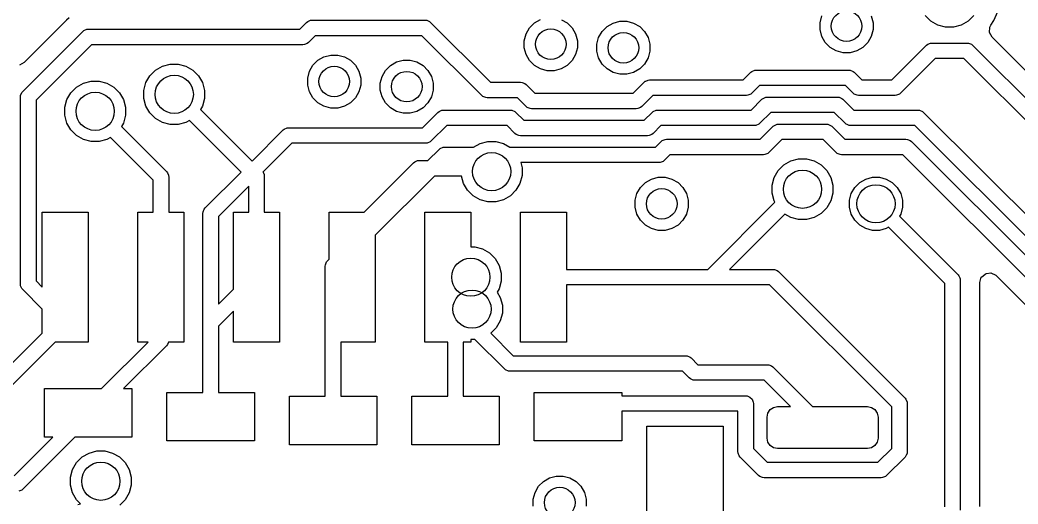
# Model space of a CAD drawing. Extents: x 3.09 to 4.61, y -6.46 to -3.15.
# Drawn here: x 3.654 to 4.168, y -5.745 to -5.496 of the extents above; entities that cross this region are included whole.
import ezdxf

# ---------------------------------------------------------------- set-up
doc = ezdxf.new("R2010")
doc.units = 0
doc.header["$MEASUREMENT"] = 0
doc.layers.add('BLACK', color=7, linetype='CONTINUOUS')

msp = doc.modelspace()

# ---------------------------------------------------------------- linework, layer by layer
at = {"layer": 'BLACK', "linetype": 'CONTINUOUS'}
for p, q in [((3.6793, -5.49466), (3.678, -5.49596)), ((4.06569, -5.49724), (4.06662, -5.49376)), ((4.09208, -5.49376), (4.09301, -5.49724)), ((4.12274, -5.49647), (4.11984, -5.49356)), ((4.14482, -5.49356), (4.14192, -5.49647)), ((4.15517, -5.49618), (4.15711, -5.49149)), ((3.678, -5.49596), (3.65623, -5.51773)), ((3.678, -5.49596), (3.678, -5.49596)), ((3.79802, -5.50057), (3.80148, -5.49711)), ((3.80148, -5.49711), (3.80208, -5.49661)), ((3.80208, -5.49661), (3.80353, -5.49601)), ((3.80353, -5.49601), (3.80431, -5.49594)), ((3.80431, -5.49594), (3.86254, -5.49594)), ((3.86254, -5.49594), (3.86332, -5.49601)), ((3.86332, -5.49601), (3.86476, -5.49661)), ((3.86476, -5.49661), (3.86536, -5.49711)), ((3.86536, -5.49711), (3.89615, -5.52789)), ((3.91624, -5.49994), (3.91878, -5.4974)), ((3.91878, -5.4974), (3.9219, -5.4956)), ((3.93273, -5.49576), (3.93556, -5.4974)), ((3.93556, -5.4974), (3.9381, -5.49994)), ((3.9536, -5.50177), (3.95614, -5.49922)), ((3.95614, -5.49922), (3.95926, -5.49742)), ((3.95926, -5.49742), (3.96273, -5.49649)), ((3.96273, -5.49649), (3.96633, -5.49649)), ((3.96633, -5.49649), (3.9698, -5.49742)), ((3.9698, -5.49742), (3.97292, -5.49922)), ((3.97292, -5.49922), (3.97546, -5.50177)), ((4.06569, -5.50083), (4.06569, -5.49724)), ((4.09301, -5.49724), (4.09301, -5.50083)), ((4.1263, -5.49853), (4.12274, -5.49647)), ((4.13028, -5.49959), (4.1263, -5.49853)), ((4.13439, -5.49959), (4.13028, -5.49959)), ((4.13836, -5.49853), (4.13439, -5.49959)), ((4.14192, -5.49647), (4.13836, -5.49853)), ((4.15291, -5.50229), (4.15311, -5.4995)), ((4.15311, -5.4995), (4.15363, -5.49848)), ((4.15363, -5.49848), (4.15517, -5.49618)), ((3.6555, -5.53263), (3.68639, -5.50174)), ((3.68639, -5.50174), (3.68699, -5.50124)), ((3.68699, -5.50124), (3.68844, -5.50065)), ((3.68844, -5.50065), (3.68922, -5.50057)), ((3.68922, -5.50057), (3.79802, -5.50057)), ((3.80596, -5.50394), (3.8025, -5.5074)), ((3.86088, -5.50394), (3.80596, -5.50394)), ((3.89166, -5.53472), (3.86088, -5.50394)), ((3.91351, -5.50653), (3.91444, -5.50306)), ((3.91444, -5.50306), (3.91624, -5.49994)), ((3.9381, -5.49994), (3.9399, -5.50306)), ((3.9399, -5.50306), (3.94083, -5.50653)), ((3.95087, -5.50836), (3.9518, -5.50488)), ((3.9518, -5.50488), (3.9536, -5.50177)), ((3.97546, -5.50177), (3.97726, -5.50488)), ((3.97726, -5.50488), (3.97819, -5.50836)), ((4.06662, -5.50431), (4.06569, -5.50083)), ((4.06842, -5.50742), (4.06662, -5.50431)), ((4.09208, -5.50431), (4.09028, -5.50742)), ((4.09301, -5.50083), (4.09208, -5.50431)), ((4.15425, -5.50474), (4.15291, -5.50229)), ((4.33173, -5.68223), (4.15425, -5.50474)), ((3.69087, -5.50857), (3.66233, -5.53712)), ((3.79967, -5.50857), (3.69087, -5.50857)), ((3.80045, -5.50849), (3.79967, -5.50857)), ((3.8019, -5.5079), (3.80045, -5.50849)), ((3.8025, -5.5074), (3.8019, -5.5079)), ((3.91351, -5.51013), (3.91351, -5.50653)), ((3.94083, -5.50653), (3.94083, -5.51013)), ((3.95087, -5.51195), (3.95087, -5.50836)), ((3.97819, -5.50836), (3.97819, -5.51195)), ((4.07096, -5.50997), (4.06842, -5.50742)), ((4.07408, -5.51177), (4.07096, -5.50997)), ((4.08774, -5.50997), (4.08462, -5.51177)), ((4.09028, -5.50742), (4.08774, -5.50997)), ((4.10267, -5.52671), (4.1205, -5.50888)), ((4.1205, -5.50888), (4.1211, -5.50839)), ((4.1211, -5.50839), (4.12255, -5.50779)), ((4.12255, -5.50779), (4.12333, -5.50771)), ((4.12333, -5.50771), (4.14139, -5.50771)), ((4.14139, -5.50771), (4.14217, -5.50779)), ((4.14217, -5.50779), (4.14361, -5.50839)), ((4.14361, -5.50839), (4.14422, -5.50888)), ((4.14422, -5.50888), (4.32595, -5.69062)), ((3.80736, -5.51663), (3.81047, -5.51483)), ((3.81047, -5.51483), (3.81395, -5.5139)), ((3.81395, -5.5139), (3.81755, -5.5139)), ((3.81755, -5.5139), (3.82102, -5.51483)), ((3.82102, -5.51483), (3.82414, -5.51663)), ((3.91444, -5.5136), (3.91351, -5.51013)), ((3.91624, -5.51672), (3.91444, -5.5136)), ((3.9399, -5.5136), (3.9381, -5.51672)), ((3.94083, -5.51013), (3.9399, -5.5136)), ((3.9518, -5.51543), (3.95087, -5.51195)), ((3.97819, -5.51195), (3.97726, -5.51543)), ((4.07755, -5.5127), (4.07408, -5.51177)), ((4.08115, -5.5127), (4.07755, -5.5127)), ((4.08462, -5.51177), (4.08115, -5.5127)), ((3.65623, -5.51773), (3.65378, -5.51907)), ((3.72385, -5.52167), (3.72741, -5.51961)), ((3.72741, -5.51961), (3.73138, -5.51855)), ((3.73138, -5.51855), (3.7355, -5.51855)), ((3.7355, -5.51855), (3.73947, -5.51961)), ((3.73947, -5.51961), (3.74303, -5.52167)), ((3.80302, -5.52229), (3.80482, -5.51917)), ((3.80482, -5.51917), (3.80736, -5.51663)), ((3.82414, -5.51663), (3.82668, -5.51917)), ((3.82668, -5.51917), (3.82848, -5.52229)), ((3.84212, -5.5218), (3.84467, -5.51926)), ((3.84467, -5.51926), (3.84778, -5.51746)), ((3.84778, -5.51746), (3.85126, -5.51653)), ((3.85126, -5.51653), (3.85486, -5.51653)), ((3.85486, -5.51653), (3.85833, -5.51746)), ((3.85833, -5.51746), (3.86145, -5.51926)), ((3.86145, -5.51926), (3.86399, -5.5218)), ((3.91878, -5.51926), (3.91624, -5.51672)), ((3.9219, -5.52106), (3.91878, -5.51926)), ((3.93556, -5.51926), (3.93245, -5.52106)), ((3.9381, -5.51672), (3.93556, -5.51926)), ((3.9536, -5.51854), (3.9518, -5.51543)), ((3.95614, -5.52109), (3.9536, -5.51854)), ((3.97546, -5.51854), (3.97292, -5.52109)), ((3.97726, -5.51543), (3.97546, -5.51854)), ((4.12498, -5.51571), (4.10716, -5.53354)), ((4.13973, -5.51571), (4.12498, -5.51571)), ((4.31912, -5.6951), (4.13973, -5.51571)), ((3.71889, -5.52813), (3.72095, -5.52457)), ((3.72095, -5.52457), (3.72385, -5.52167)), ((3.74303, -5.52167), (3.74593, -5.52457)), ((3.74593, -5.52457), (3.74799, -5.52813)), ((3.80209, -5.52576), (3.80302, -5.52229)), ((3.82848, -5.52229), (3.82941, -5.52576)), ((3.8394, -5.52839), (3.84033, -5.52492)), ((3.84033, -5.52492), (3.84212, -5.5218)), ((3.86399, -5.5218), (3.86579, -5.52492)), ((3.86579, -5.52492), (3.86672, -5.52839)), ((3.92537, -5.52199), (3.9219, -5.52106)), ((3.92897, -5.52199), (3.92537, -5.52199)), ((3.93245, -5.52106), (3.92897, -5.52199)), ((3.95926, -5.52288), (3.95614, -5.52109)), ((3.96273, -5.52382), (3.95926, -5.52288)), ((3.96633, -5.52382), (3.96273, -5.52382)), ((3.9698, -5.52288), (3.96633, -5.52382)), ((3.97292, -5.52109), (3.9698, -5.52288)), ((4.02617, -5.52671), (4.03006, -5.52281)), ((4.03006, -5.52281), (4.03067, -5.52232)), ((4.03067, -5.52232), (4.03211, -5.52172)), ((4.03211, -5.52172), (4.03289, -5.52164)), ((4.03289, -5.52164), (4.08045, -5.52164)), ((4.08045, -5.52164), (4.08123, -5.52172)), ((4.08123, -5.52172), (4.08267, -5.52232)), ((4.08267, -5.52232), (4.08327, -5.52281)), ((4.08327, -5.52281), (4.08717, -5.52671)), ((3.68024, -5.53331), (3.68315, -5.53041)), ((3.68315, -5.53041), (3.68671, -5.52835)), ((3.68671, -5.52835), (3.69068, -5.52729)), ((3.69068, -5.52729), (3.69479, -5.52729)), ((3.69479, -5.52729), (3.69876, -5.52835)), ((3.69876, -5.52835), (3.70232, -5.53041)), ((3.70232, -5.53041), (3.70523, -5.53331)), ((3.71783, -5.53211), (3.71889, -5.52813)), ((3.74799, -5.52813), (3.74905, -5.53211)), ((3.80209, -5.52936), (3.80209, -5.52576)), ((3.80302, -5.53283), (3.80209, -5.52936)), ((3.82941, -5.52936), (3.82848, -5.53283)), ((3.82941, -5.52576), (3.82941, -5.52936)), ((3.8394, -5.53199), (3.8394, -5.52839)), ((3.86672, -5.52839), (3.86672, -5.53199)), ((3.89615, -5.52789), (3.91167, -5.52789)), ((3.91167, -5.52789), (3.91245, -5.52797)), ((3.91245, -5.52797), (3.91389, -5.52856)), ((3.91389, -5.52856), (3.9145, -5.52906)), ((3.9145, -5.52906), (3.91898, -5.53354)), ((3.96952, -5.53354), (3.97518, -5.52788)), ((3.97518, -5.52788), (3.97578, -5.52738)), ((3.97578, -5.52738), (3.97602, -5.52729)), ((3.97602, -5.52729), (3.97723, -5.52679)), ((3.97723, -5.52679), (3.97801, -5.52671)), ((3.97801, -5.52671), (4.02617, -5.52671)), ((4.03455, -5.52964), (4.03065, -5.53354)), ((4.07879, -5.52964), (4.03455, -5.52964)), ((4.08268, -5.53354), (4.07879, -5.52964)), ((4.08717, -5.52671), (4.10267, -5.52671)), ((3.65433, -5.53546), (3.6544, -5.53468)), ((3.65433, -5.63194), (3.65433, -5.53546)), ((3.6544, -5.53468), (3.655, -5.53324)), ((3.655, -5.53324), (3.6555, -5.53263)), ((3.67819, -5.53687), (3.68024, -5.53331)), ((3.70523, -5.53331), (3.70728, -5.53687)), ((3.71783, -5.53622), (3.71783, -5.53211)), ((3.74905, -5.53211), (3.74905, -5.53622)), ((3.80482, -5.53595), (3.80302, -5.53283)), ((3.82848, -5.53283), (3.82668, -5.53595)), ((3.84033, -5.53547), (3.8394, -5.53199)), ((3.84212, -5.53858), (3.84033, -5.53547)), ((3.86579, -5.53547), (3.86399, -5.53858)), ((3.86672, -5.53199), (3.86579, -5.53547)), ((3.89227, -5.53522), (3.89166, -5.53472)), ((3.89371, -5.53581), (3.89227, -5.53522)), ((3.91898, -5.53354), (3.96952, -5.53354)), ((3.97966, -5.53471), (3.974, -5.54037)), ((4.02783, -5.53471), (3.97966, -5.53471)), ((4.02861, -5.53463), (4.02783, -5.53471)), ((4.03005, -5.53403), (4.02861, -5.53463)), ((4.03065, -5.53354), (4.03005, -5.53403)), ((4.03709, -5.53595), (4.03787, -5.53562)), ((4.03787, -5.53562), (4.03865, -5.53555)), ((4.03865, -5.53555), (4.07469, -5.53555)), ((4.07469, -5.53555), (4.07547, -5.53562)), ((4.07547, -5.53562), (4.07691, -5.53622)), ((4.08329, -5.53403), (4.08268, -5.53354)), ((4.08473, -5.53463), (4.08329, -5.53403)), ((4.08551, -5.53471), (4.08473, -5.53463)), ((4.10433, -5.53471), (4.08551, -5.53471)), ((4.10511, -5.53463), (4.10433, -5.53471)), ((4.10655, -5.53403), (4.10511, -5.53463)), ((4.10716, -5.53354), (4.10655, -5.53403)), ((3.66233, -5.53712), (3.66233, -5.63029)), ((3.67712, -5.54084), (3.67819, -5.53687)), ((3.67712, -5.54496), (3.67712, -5.54084)), ((3.70728, -5.53687), (3.70835, -5.54084)), ((3.70835, -5.54084), (3.70835, -5.54496)), ((3.71889, -5.54019), (3.71783, -5.53622)), ((3.72095, -5.54375), (3.71889, -5.54019)), ((3.74799, -5.54019), (3.74694, -5.542)), ((3.74905, -5.53622), (3.74799, -5.54019)), ((3.80736, -5.53849), (3.80482, -5.53595)), ((3.81047, -5.54029), (3.80736, -5.53849)), ((3.81395, -5.54122), (3.81047, -5.54029)), ((3.82102, -5.54029), (3.81755, -5.54122)), ((3.82414, -5.53849), (3.82102, -5.54029)), ((3.82668, -5.53595), (3.82414, -5.53849)), ((3.84467, -5.54112), (3.84212, -5.53858)), ((3.86399, -5.53858), (3.86145, -5.54112)), ((3.89449, -5.53589), (3.89371, -5.53581)), ((3.91001, -5.53589), (3.89449, -5.53589)), ((3.91449, -5.54037), (3.91001, -5.53589)), ((3.9151, -5.54087), (3.91449, -5.54037)), ((3.91654, -5.54147), (3.9151, -5.54087)), ((3.9734, -5.54087), (3.97195, -5.54147)), ((3.974, -5.54037), (3.9734, -5.54087)), ((4.03029, -5.54226), (4.03582, -5.53672)), ((4.03582, -5.53672), (4.03643, -5.53622)), ((4.03643, -5.53622), (4.03709, -5.53595)), ((4.07691, -5.53622), (4.07751, -5.53672)), ((4.07751, -5.53672), (4.08305, -5.54226)), ((3.67819, -5.54893), (3.67712, -5.54496)), ((3.70835, -5.54496), (3.70728, -5.54893)), ((3.72385, -5.54666), (3.72095, -5.54375)), ((3.74694, -5.542), (3.77345, -5.56852)), ((3.81755, -5.54122), (3.81395, -5.54122)), ((3.84778, -5.54292), (3.84467, -5.54112)), ((3.85126, -5.54385), (3.84778, -5.54292)), ((3.85486, -5.54385), (3.85126, -5.54385)), ((3.85833, -5.54292), (3.85486, -5.54385)), ((3.86145, -5.54112), (3.85833, -5.54292)), ((3.8612, -5.55134), (3.86911, -5.54343)), ((3.86911, -5.54343), (3.86972, -5.54293)), ((3.86972, -5.54293), (3.87116, -5.54233)), ((3.87116, -5.54233), (3.87194, -5.54226)), ((3.87194, -5.54226), (3.90637, -5.54226)), ((3.90637, -5.54226), (3.90715, -5.54233)), ((3.90715, -5.54233), (3.90859, -5.54293)), ((3.90859, -5.54293), (3.9092, -5.54343)), ((3.9092, -5.54343), (3.91322, -5.54745)), ((3.91732, -5.54154), (3.91654, -5.54147)), ((3.97117, -5.54154), (3.91732, -5.54154)), ((3.97195, -5.54147), (3.97117, -5.54154)), ((3.97528, -5.54745), (3.9793, -5.54343)), ((3.9793, -5.54343), (3.9799, -5.54293)), ((3.9799, -5.54293), (3.98134, -5.54233)), ((3.98134, -5.54233), (3.98212, -5.54226)), ((3.98212, -5.54226), (4.03029, -5.54226)), ((4.04031, -5.54355), (4.03477, -5.54908)), ((4.07303, -5.54355), (4.04031, -5.54355)), ((4.07857, -5.54908), (4.07303, -5.54355)), ((4.08305, -5.54226), (4.11615, -5.54226)), ((4.11615, -5.54226), (4.11693, -5.54233)), ((4.11693, -5.54233), (4.11838, -5.54293)), ((4.11838, -5.54293), (4.11898, -5.54343)), ((4.11898, -5.54343), (4.24679, -5.67123)), ((3.68024, -5.55249), (3.67819, -5.54893)), ((3.70728, -5.54893), (3.70624, -5.55074)), ((3.70624, -5.55074), (3.7294, -5.57391)), ((3.72741, -5.54871), (3.72385, -5.54666)), ((3.73138, -5.54977), (3.72741, -5.54871)), ((3.7355, -5.54977), (3.73138, -5.54977)), ((3.73947, -5.54871), (3.7355, -5.54977)), ((3.74128, -5.54766), (3.73947, -5.54871)), ((3.7678, -5.57418), (3.74128, -5.54766)), ((3.8736, -5.55026), (3.86569, -5.55817)), ((3.90471, -5.55026), (3.8736, -5.55026)), ((3.90873, -5.55428), (3.90471, -5.55026)), ((3.91322, -5.54745), (3.97528, -5.54745)), ((3.98378, -5.55026), (3.97976, -5.55428)), ((4.03194, -5.55026), (3.98378, -5.55026)), ((4.03272, -5.55018), (4.03194, -5.55026)), ((4.03417, -5.54958), (4.03272, -5.55018)), ((4.03477, -5.54908), (4.03417, -5.54958)), ((4.03491, -5.5573), (4.04158, -5.55062)), ((4.04158, -5.55062), (4.04219, -5.55013)), ((4.04219, -5.55013), (4.04363, -5.54953)), ((4.04363, -5.54953), (4.04441, -5.54945)), ((4.04441, -5.54945), (4.06893, -5.54945)), ((4.06893, -5.54945), (4.06971, -5.54953)), ((4.06971, -5.54953), (4.07115, -5.55013)), ((4.07115, -5.55013), (4.07175, -5.55062)), ((4.07175, -5.55062), (4.07842, -5.5573)), ((4.07917, -5.54958), (4.07857, -5.54908)), ((4.07959, -5.54976), (4.07917, -5.54958)), ((4.08061, -5.55018), (4.07959, -5.54976)), ((4.08139, -5.55026), (4.08061, -5.55018)), ((4.1145, -5.55026), (4.08139, -5.55026)), ((4.23996, -5.67572), (4.1145, -5.55026)), ((3.68315, -5.55539), (3.68024, -5.55249)), ((3.68671, -5.55745), (3.68315, -5.55539)), ((3.77345, -5.56852), (3.78946, -5.55251)), ((3.78946, -5.55251), (3.79007, -5.55201)), ((3.79007, -5.55201), (3.79151, -5.55141)), ((3.79151, -5.55141), (3.79229, -5.55134)), ((3.79229, -5.55134), (3.8612, -5.55134)), ((3.90934, -5.55477), (3.90873, -5.55428)), ((3.91078, -5.55537), (3.90934, -5.55477)), ((3.91156, -5.55545), (3.91078, -5.55537)), ((3.97693, -5.55545), (3.91156, -5.55545)), ((3.97771, -5.55537), (3.97693, -5.55545)), ((3.97916, -5.55477), (3.97771, -5.55537)), ((3.97976, -5.55428), (3.97916, -5.55477)), ((3.69068, -5.55851), (3.68671, -5.55745)), ((3.69479, -5.55851), (3.69068, -5.55851)), ((3.69876, -5.55745), (3.69479, -5.55851)), ((3.70058, -5.5564), (3.69876, -5.55745)), ((3.72257, -5.57839), (3.70058, -5.5564)), ((3.79395, -5.55934), (3.77906, -5.57422)), ((3.86286, -5.55934), (3.79395, -5.55934)), ((3.86364, -5.55926), (3.86286, -5.55934)), ((3.86508, -5.55866), (3.86364, -5.55926)), ((3.86569, -5.55817), (3.86508, -5.55866)), ((3.87029, -5.56203), (3.87173, -5.56143)), ((3.87173, -5.56143), (3.87251, -5.56135)), ((3.87251, -5.56135), (3.88742, -5.56135)), ((3.88742, -5.56135), (3.89075, -5.55943)), ((3.89075, -5.55943), (3.89472, -5.55837)), ((3.89472, -5.55837), (3.89883, -5.55837)), ((3.89883, -5.55837), (3.9028, -5.55943)), ((3.9028, -5.55943), (3.90612, -5.56135)), ((3.90612, -5.56135), (3.98104, -5.56135)), ((3.98104, -5.56135), (3.98392, -5.55847)), ((3.98392, -5.55847), (3.98453, -5.55797)), ((3.98453, -5.55797), (3.98597, -5.55737)), ((3.98597, -5.55737), (3.98675, -5.5573)), ((3.98675, -5.5573), (4.03491, -5.5573)), ((4.04607, -5.55745), (4.0394, -5.56412)), ((4.06727, -5.55745), (4.04607, -5.55745)), ((4.07394, -5.56412), (4.06727, -5.55745)), ((4.07842, -5.5573), (4.10992, -5.5573)), ((4.10992, -5.5573), (4.1107, -5.55737)), ((4.1107, -5.55737), (4.11215, -5.55797)), ((4.11215, -5.55797), (4.11275, -5.55847)), ((4.11275, -5.55847), (4.2266, -5.67232)), ((3.86396, -5.56824), (3.86968, -5.56252)), ((3.86968, -5.56252), (3.87029, -5.56203)), ((3.98841, -5.5653), (3.98552, -5.56818)), ((4.03657, -5.5653), (3.98841, -5.5653)), ((4.03735, -5.56522), (4.03657, -5.5653)), ((4.03879, -5.56462), (4.03735, -5.56522)), ((4.0394, -5.56412), (4.03879, -5.56462)), ((4.07455, -5.56462), (4.07394, -5.56412)), ((4.07599, -5.56522), (4.07455, -5.56462)), ((4.07677, -5.5653), (4.07599, -5.56522)), ((4.10827, -5.5653), (4.07677, -5.5653)), ((4.21978, -5.6768), (4.10827, -5.5653)), ((3.83115, -5.59483), (3.85657, -5.56941)), ((3.85657, -5.56941), (3.85718, -5.56892)), ((3.85718, -5.56892), (3.85862, -5.56832)), ((3.85862, -5.56832), (3.8594, -5.56824)), ((3.8594, -5.56824), (3.86396, -5.56824)), ((3.98269, -5.56935), (3.9117, -5.56935)), ((3.9117, -5.56935), (3.91239, -5.57193)), ((3.98347, -5.56928), (3.98269, -5.56935)), ((3.98492, -5.56868), (3.98347, -5.56928)), ((3.98552, -5.56818), (3.98492, -5.56868)), ((4.04418, -5.57346), (4.04708, -5.57055)), ((4.04708, -5.57055), (4.05064, -5.56849)), ((4.05064, -5.56849), (4.05461, -5.56743)), ((4.05461, -5.56743), (4.05872, -5.56743)), ((4.05872, -5.56743), (4.0627, -5.56849)), ((4.0627, -5.56849), (4.06626, -5.57055)), ((4.06626, -5.57055), (4.06916, -5.57346)), ((3.7294, -5.57391), (3.7299, -5.57451)), ((3.7299, -5.57451), (3.7304, -5.57572)), ((3.7304, -5.57572), (3.73049, -5.57596)), ((3.73049, -5.57596), (3.73057, -5.57674)), ((3.73057, -5.57674), (3.73057, -5.59483)), ((3.74933, -5.59264), (3.7678, -5.57418)), ((3.77906, -5.57422), (3.77911, -5.57428)), ((3.77911, -5.57428), (3.77962, -5.57552)), ((3.77962, -5.57552), (3.77971, -5.57572)), ((3.77971, -5.57572), (3.77978, -5.5765)), ((3.77978, -5.5765), (3.77978, -5.59483)), ((3.86728, -5.57624), (3.83681, -5.60671)), ((3.88121, -5.57624), (3.86728, -5.57624)), ((3.88222, -5.58001), (3.88121, -5.57624)), ((3.91239, -5.57604), (3.91132, -5.58001)), ((3.91239, -5.57193), (3.91239, -5.57604)), ((4.04212, -5.57702), (4.04418, -5.57346)), ((4.06916, -5.57346), (4.07122, -5.57702)), ((3.72257, -5.59483), (3.72257, -5.57839)), ((3.77178, -5.5815), (3.75616, -5.59713)), ((3.77178, -5.59483), (3.77178, -5.5815)), ((3.88428, -5.58357), (3.88222, -5.58001)), ((3.91132, -5.58001), (3.90927, -5.58357)), ((3.97332, -5.58216), (3.97586, -5.57962)), ((3.97586, -5.57962), (3.97898, -5.57782)), ((3.97898, -5.57782), (3.98245, -5.57689)), ((3.98245, -5.57689), (3.98605, -5.57689)), ((3.98605, -5.57689), (3.98953, -5.57782)), ((3.98953, -5.57782), (3.99264, -5.57962)), ((3.99264, -5.57962), (3.99518, -5.58216)), ((4.04106, -5.58099), (4.04212, -5.57702)), ((4.04106, -5.5851), (4.04106, -5.58099)), ((4.07122, -5.57702), (4.07228, -5.58099)), ((4.07228, -5.58099), (4.07228, -5.5851)), ((4.08356, -5.58216), (4.0861, -5.57962)), ((4.0861, -5.57962), (4.08922, -5.57782)), ((4.08922, -5.57782), (4.09269, -5.57689)), ((4.09269, -5.57689), (4.09629, -5.57689)), ((4.09629, -5.57689), (4.09976, -5.57782)), ((4.09976, -5.57782), (4.10288, -5.57962)), ((4.10288, -5.57962), (4.10542, -5.58216)), ((3.88719, -5.58648), (3.88428, -5.58357)), ((3.89075, -5.58853), (3.88719, -5.58648)), ((3.90636, -5.58648), (3.9028, -5.58853)), ((3.90927, -5.58357), (3.90636, -5.58648)), ((3.97059, -5.58875), (3.97152, -5.58528)), ((3.97152, -5.58528), (3.97332, -5.58216)), ((3.99518, -5.58216), (3.99698, -5.58528)), ((3.99698, -5.58528), (3.99791, -5.58875)), ((4.04212, -5.58907), (4.04106, -5.5851)), ((4.07228, -5.5851), (4.07122, -5.58907)), ((4.08083, -5.58875), (4.08176, -5.58528)), ((4.08176, -5.58528), (4.08356, -5.58216)), ((4.10542, -5.58216), (4.10722, -5.58528)), ((4.10722, -5.58528), (4.10815, -5.58875)), ((3.89472, -5.5896), (3.89075, -5.58853)), ((3.89883, -5.5896), (3.89472, -5.5896)), ((3.9028, -5.58853), (3.89883, -5.5896)), ((3.97059, -5.59235), (3.97059, -5.58875)), ((3.99791, -5.58875), (3.99791, -5.59235)), ((4.00789, -5.6243), (4.04249, -5.5897)), ((4.04249, -5.5897), (4.04212, -5.58907)), ((4.07122, -5.58907), (4.06916, -5.59263)), ((4.08083, -5.59235), (4.08083, -5.58875)), ((4.10815, -5.58875), (4.10815, -5.59235)), ((3.66555, -5.63351), (3.66555, -5.59483)), ((3.66555, -5.59483), (3.68917, -5.59483)), ((3.68917, -5.59483), (3.68917, -5.66176)), ((3.71476, -5.66176), (3.71476, -5.59483)), ((3.71476, -5.59483), (3.72257, -5.59483)), ((3.73057, -5.59483), (3.73838, -5.59483)), ((3.73838, -5.59483), (3.73838, -5.66176)), ((3.74816, -5.59547), (3.74824, -5.59469)), ((3.74816, -5.68769), (3.74816, -5.59547)), ((3.74824, -5.59469), (3.74884, -5.59325)), ((3.74884, -5.59325), (3.74933, -5.59264)), ((3.75616, -5.59713), (3.75616, -5.64226)), ((3.76397, -5.63445), (3.76397, -5.59483)), ((3.76397, -5.59483), (3.77178, -5.59483)), ((3.77978, -5.59483), (3.78759, -5.59483)), ((3.78759, -5.59483), (3.78759, -5.66176)), ((3.81319, -5.61902), (3.81319, -5.59483)), ((3.81319, -5.59483), (3.83115, -5.59483)), ((3.8624, -5.66176), (3.8624, -5.59483)), ((3.8624, -5.59483), (3.88602, -5.59483)), ((3.88602, -5.59483), (3.88602, -5.61272)), ((3.91161, -5.66176), (3.91161, -5.59483)), ((3.91161, -5.59483), (3.93523, -5.59483)), ((3.93523, -5.59483), (3.93523, -5.6243)), ((3.97152, -5.59582), (3.97059, -5.59235)), ((3.97332, -5.59894), (3.97152, -5.59582)), ((3.99698, -5.59582), (3.99518, -5.59894)), ((3.99791, -5.59235), (3.99698, -5.59582)), ((4.04764, -5.59586), (4.0192, -5.6243)), ((4.05064, -5.59759), (4.04764, -5.59586)), ((4.06626, -5.59554), (4.0627, -5.59759)), ((4.06916, -5.59263), (4.06626, -5.59554)), ((4.08176, -5.59582), (4.08083, -5.59235)), ((4.08356, -5.59894), (4.08176, -5.59582)), ((4.10722, -5.59582), (4.10656, -5.59697)), ((4.10656, -5.59697), (4.13669, -5.62709)), ((4.10815, -5.59235), (4.10722, -5.59582)), ((3.97586, -5.60148), (3.97332, -5.59894)), ((3.97898, -5.60328), (3.97586, -5.60148)), ((3.99264, -5.60148), (3.98953, -5.60328)), ((3.99518, -5.59894), (3.99264, -5.60148)), ((4.05461, -5.59866), (4.05064, -5.59759)), ((4.05872, -5.59866), (4.05461, -5.59866)), ((4.0627, -5.59759), (4.05872, -5.59866)), ((4.0861, -5.60148), (4.08356, -5.59894)), ((4.08922, -5.60328), (4.0861, -5.60148)), ((3.83681, -5.60671), (3.83681, -5.66176)), ((3.98245, -5.60421), (3.97898, -5.60328)), ((3.98605, -5.60421), (3.98245, -5.60421)), ((3.98953, -5.60328), (3.98605, -5.60421)), ((4.09269, -5.60421), (4.08922, -5.60328)), ((4.09629, -5.60421), (4.09269, -5.60421)), ((4.09976, -5.60328), (4.09629, -5.60421)), ((4.1009, -5.60262), (4.09976, -5.60328)), ((4.12986, -5.63158), (4.1009, -5.60262)), ((3.88602, -5.61272), (3.88808, -5.61272)), ((3.88808, -5.61272), (3.89205, -5.61379)), ((3.89205, -5.61379), (3.89561, -5.61584)), ((3.89561, -5.61584), (3.89851, -5.61875)), ((3.81115, -5.62271), (3.81123, -5.62193)), ((3.81115, -5.68966), (3.81115, -5.62271)), ((3.81123, -5.62193), (3.81183, -5.62049)), ((3.81183, -5.62049), (3.81233, -5.61988)), ((3.81233, -5.61988), (3.81319, -5.61902)), ((3.89851, -5.61875), (3.90057, -5.62231)), ((3.90057, -5.62231), (3.90163, -5.62628)), ((3.90163, -5.62628), (3.90163, -5.63039)), ((3.93523, -5.6243), (4.00789, -5.6243)), ((4.0192, -5.6243), (4.04144, -5.6243)), ((4.04144, -5.6243), (4.04222, -5.62438)), ((4.04222, -5.62438), (4.04366, -5.62497)), ((4.04366, -5.62497), (4.04427, -5.62547)), ((4.04427, -5.62547), (4.10942, -5.69062)), ((4.13669, -5.62709), (4.13718, -5.6277)), ((4.13718, -5.6277), (4.13756, -5.62862)), ((4.14867, -5.62837), (4.14938, -5.62775)), ((4.14938, -5.62775), (4.15078, -5.62654)), ((4.15078, -5.62654), (4.15137, -5.62645)), ((4.15078, -5.62654), (4.15078, -5.62654)), ((4.15078, -5.62654), (4.15078, -5.62654)), ((4.15137, -5.62645), (4.15354, -5.62614)), ((4.15354, -5.62614), (4.15354, -5.62614)), ((4.15354, -5.62614), (4.15609, -5.6273)), ((4.15354, -5.62614), (4.15354, -5.62614)), ((4.15609, -5.6273), (4.15609, -5.6273)), ((4.15609, -5.6273), (4.15635, -5.62754)), ((4.15635, -5.62754), (4.2083, -5.6795)), ((3.6544, -5.63272), (3.65433, -5.63194)), ((3.655, -5.63417), (3.6544, -5.63272)), ((3.66233, -5.63029), (3.66555, -5.63351)), ((3.90163, -5.63039), (3.90057, -5.63436)), ((4.00955, -5.6323), (3.93523, -5.6323)), ((3.93523, -5.6323), (3.93523, -5.66176)), ((4.03978, -5.6323), (4.00955, -5.6323)), ((4.10259, -5.6951), (4.03978, -5.6323)), ((4.12986, -5.74671), (4.12986, -5.63158)), ((4.13756, -5.62862), (4.13778, -5.62914)), ((4.13778, -5.62914), (4.13786, -5.62992)), ((4.13786, -5.62992), (4.13786, -5.74837)), ((4.14788, -5.63105), (4.14829, -5.62965)), ((4.14788, -5.63177), (4.14788, -5.63105)), ((4.14788, -5.74652), (4.14788, -5.63177)), ((4.14788, -5.63177), (4.14788, -5.63177)), ((4.14829, -5.62965), (4.14867, -5.62837)), ((4.14867, -5.62837), (4.14867, -5.62837)), ((4.14867, -5.62837), (4.14867, -5.62837)), ((3.6555, -5.63477), (3.655, -5.63417)), ((3.66555, -5.64482), (3.6555, -5.63477)), ((3.75616, -5.64226), (3.76397, -5.63445)), ((3.90057, -5.63436), (3.89961, -5.63603)), ((3.89961, -5.63603), (3.90119, -5.63877)), ((3.90119, -5.63877), (3.90225, -5.64274)), ((3.90225, -5.64274), (3.90225, -5.64685)), ((3.66555, -5.65713), (3.66555, -5.64482)), ((3.76397, -5.64577), (3.75616, -5.65358)), ((3.76397, -5.66176), (3.76397, -5.64577)), ((3.90225, -5.64685), (3.90119, -5.65083)), ((3.75616, -5.65358), (3.75616, -5.68769)), ((3.90119, -5.65083), (3.89913, -5.65439)), ((3.63302, -5.68966), (3.66555, -5.65713)), ((3.89913, -5.65439), (3.89626, -5.65726)), ((3.89626, -5.65726), (3.90781, -5.6688)), ((3.67223, -5.66176), (3.64433, -5.68966)), ((3.68917, -5.66176), (3.67223, -5.66176)), ((3.69601, -5.68572), (3.71997, -5.66176)), ((3.7294, -5.66365), (3.70733, -5.68572)), ((3.71997, -5.66176), (3.71476, -5.66176)), ((3.7299, -5.66304), (3.7294, -5.66365)), ((3.73043, -5.66176), (3.7299, -5.66304)), ((3.73838, -5.66176), (3.73043, -5.66176)), ((3.78759, -5.66176), (3.76397, -5.66176)), ((3.83681, -5.66176), (3.81915, -5.66176)), ((3.81915, -5.66176), (3.81915, -5.68966)), ((3.87415, -5.66176), (3.8624, -5.66176)), ((3.87415, -5.68966), (3.87415, -5.66176)), ((3.88602, -5.66176), (3.88215, -5.66176)), ((3.88215, -5.66176), (3.88215, -5.68966)), ((3.8881, -5.66041), (3.88602, -5.66041)), ((3.88602, -5.66041), (3.88602, -5.66176)), ((3.90332, -5.67563), (3.8881, -5.66041)), ((3.93523, -5.66176), (3.91161, -5.66176)), ((3.90781, -5.6688), (3.99659, -5.6688)), ((3.99659, -5.6688), (3.99737, -5.66888)), ((3.99737, -5.66888), (3.99881, -5.66948)), ((3.99881, -5.66948), (3.99942, -5.66997)), ((3.99942, -5.66997), (4.00285, -5.67341)), ((4.00285, -5.67341), (4.03859, -5.67341)), ((4.03859, -5.67341), (4.03937, -5.67348)), ((4.03937, -5.67348), (4.04081, -5.67408)), ((4.04081, -5.67408), (4.04142, -5.67458)), ((3.90393, -5.67613), (3.90332, -5.67563)), ((3.90537, -5.67673), (3.90393, -5.67613)), ((3.90615, -5.6768), (3.90537, -5.67673)), ((3.99493, -5.6768), (3.90615, -5.6768)), ((3.99836, -5.68024), (3.99493, -5.6768)), ((4.04142, -5.67458), (4.06183, -5.695)), ((3.99897, -5.68073), (3.99836, -5.68024)), ((3.99939, -5.68091), (3.99897, -5.68073)), ((4.00041, -5.68133), (3.99939, -5.68091)), ((4.00119, -5.68141), (4.00041, -5.68133)), ((4.03693, -5.68141), (4.00119, -5.68141)), ((4.05052, -5.695), (4.03693, -5.68141)), ((3.66667, -5.71072), (3.66667, -5.68572)), ((3.66667, -5.68572), (3.69601, -5.68572)), ((3.70733, -5.68572), (3.71167, -5.68572)), ((3.71167, -5.68572), (3.71167, -5.71072)), ((3.72966, -5.71269), (3.72966, -5.68769)), ((3.72966, -5.68769), (3.74816, -5.68769)), ((3.75616, -5.68769), (3.77466, -5.68769)), ((3.77466, -5.68769), (3.77466, -5.71269)), ((3.79265, -5.71466), (3.79265, -5.68966)), ((3.79265, -5.68966), (3.81115, -5.68966)), ((3.81915, -5.68966), (3.83765, -5.68966)), ((3.83765, -5.68966), (3.83765, -5.71466)), ((3.85565, -5.71466), (3.85565, -5.68966)), ((3.85565, -5.68966), (3.87415, -5.68966)), ((3.88215, -5.68966), (3.90065, -5.68966)), ((3.90065, -5.68966), (3.90065, -5.71466)), ((3.91864, -5.71269), (3.91864, -5.68769)), ((3.91864, -5.68769), (3.96364, -5.68769)), ((3.96364, -5.68769), (3.96364, -5.68944)), ((3.96364, -5.68944), (4.02742, -5.68944)), ((4.02742, -5.68944), (4.0282, -5.68952)), ((4.0282, -5.68952), (4.02964, -5.69012)), ((4.02964, -5.69012), (4.03075, -5.69122)), ((4.03075, -5.69122), (4.03134, -5.69266)), ((4.03134, -5.69266), (4.03142, -5.69344)), ((4.03142, -5.69344), (4.03142, -5.71654)), ((4.10942, -5.69062), (4.10991, -5.69122)), ((4.10991, -5.69122), (4.11051, -5.69266)), ((4.11051, -5.69266), (4.11059, -5.69344)), ((4.11059, -5.69344), (4.11059, -5.7182)), ((4.02342, -5.69744), (3.96364, -5.69744)), ((3.96364, -5.69744), (3.96364, -5.71269)), ((4.02342, -5.7182), (4.02342, -5.69744)), ((4.03846, -5.70041), (4.03887, -5.69834)), ((4.03887, -5.69834), (4.04005, -5.69658)), ((4.04005, -5.69658), (4.0418, -5.69541)), ((4.0418, -5.69541), (4.04387, -5.695)), ((4.04387, -5.695), (4.05052, -5.695)), ((4.06183, -5.695), (4.09013, -5.695)), ((4.09013, -5.695), (4.09221, -5.69541)), ((4.09221, -5.69541), (4.09396, -5.69658)), ((4.09396, -5.69658), (4.09514, -5.69834)), ((4.09514, -5.69834), (4.09555, -5.70041)), ((4.10259, -5.71654), (4.10259, -5.6951)), ((3.97657, -5.81531), (3.97657, -5.70507)), ((3.97657, -5.70507), (4.01594, -5.70507)), ((4.01594, -5.70507), (4.01594, -5.81531)), ((4.03846, -5.71124), (4.03846, -5.70041)), ((4.09555, -5.70041), (4.09555, -5.71124)), ((3.65105, -5.73068), (3.67101, -5.71072)), ((3.68233, -5.71072), (3.65554, -5.73751)), ((3.67101, -5.71072), (3.66667, -5.71072)), ((3.71167, -5.71072), (3.68233, -5.71072)), ((3.77466, -5.71269), (3.72966, -5.71269)), ((3.83765, -5.71466), (3.79265, -5.71466)), ((3.90065, -5.71466), (3.85565, -5.71466)), ((3.96364, -5.71269), (3.91864, -5.71269)), ((4.03887, -5.71331), (4.03846, -5.71124)), ((4.04005, -5.71506), (4.03887, -5.71331)), ((4.0418, -5.71624), (4.04005, -5.71506)), ((4.09396, -5.71506), (4.09221, -5.71624)), ((4.09514, -5.71331), (4.09396, -5.71506)), ((4.09555, -5.71124), (4.09514, -5.71331)), ((3.68608, -5.72097), (3.68964, -5.71892)), ((3.68964, -5.71892), (3.69361, -5.71785)), ((3.69361, -5.71785), (3.69772, -5.71785)), ((3.69772, -5.71785), (3.7017, -5.71892)), ((3.7017, -5.71892), (3.70526, -5.72097)), ((4.0235, -5.71898), (4.02342, -5.7182)), ((4.0241, -5.72042), (4.0235, -5.71898)), ((4.02459, -5.72103), (4.0241, -5.72042)), ((4.03142, -5.71654), (4.03857, -5.72369)), ((4.04387, -5.71665), (4.0418, -5.71624)), ((4.09013, -5.71665), (4.04387, -5.71665)), ((4.09221, -5.71624), (4.09013, -5.71665)), ((4.09544, -5.72369), (4.10259, -5.71654)), ((4.10991, -5.72042), (4.10942, -5.72103)), ((4.10997, -5.72028), (4.10991, -5.72042)), ((4.11051, -5.71898), (4.10997, -5.72028)), ((4.11059, -5.7182), (4.11051, -5.71898)), ((3.68112, -5.72744), (3.68318, -5.72388)), ((3.68318, -5.72388), (3.68608, -5.72097)), ((3.70526, -5.72097), (3.70816, -5.72388)), ((3.70816, -5.72388), (3.71022, -5.72744)), ((4.03408, -5.73052), (4.02459, -5.72103)), ((4.03857, -5.72369), (4.09544, -5.72369)), ((4.10942, -5.72103), (4.09993, -5.73052)), ((3.68006, -5.73141), (3.68112, -5.72744)), ((3.71022, -5.72744), (3.71128, -5.73141)), ((3.92651, -5.73173), (3.92998, -5.7308)), ((3.92998, -5.7308), (3.93358, -5.7308)), ((3.93358, -5.7308), (3.93705, -5.73173)), ((4.03469, -5.73101), (4.03408, -5.73052)), ((4.09993, -5.73052), (4.09932, -5.73101)), ((3.68006, -5.73552), (3.68006, -5.73141)), ((3.68112, -5.73949), (3.68006, -5.73552)), ((3.71128, -5.73552), (3.71022, -5.73949)), ((3.71128, -5.73141), (3.71128, -5.73552)), ((3.91905, -5.73919), (3.92085, -5.73607)), ((3.92085, -5.73607), (3.92339, -5.73353)), ((3.92339, -5.73353), (3.92651, -5.73173)), ((3.93705, -5.73173), (3.94017, -5.73353)), ((3.94017, -5.73353), (3.94271, -5.73607)), ((3.94271, -5.73607), (3.94451, -5.73919)), ((4.03613, -5.73161), (4.03469, -5.73101)), ((4.03691, -5.73169), (4.03613, -5.73161)), ((4.0971, -5.73169), (4.03691, -5.73169)), ((4.09788, -5.73161), (4.0971, -5.73169)), ((4.09932, -5.73101), (4.09788, -5.73161)), ((3.65493, -5.73801), (3.65349, -5.7386)), ((3.65554, -5.73751), (3.65493, -5.73801)), ((3.68318, -5.74305), (3.68112, -5.73949)), ((3.71022, -5.73949), (3.70816, -5.74305)), ((3.91812, -5.74266), (3.91905, -5.73919)), ((3.94451, -5.73919), (3.94544, -5.74266)), ((3.68525, -5.74513), (3.68318, -5.74305)), ((3.6839, -5.74549), (3.68525, -5.74513)), ((3.70816, -5.74305), (3.7055, -5.74572)), ((3.91812, -5.74626), (3.91812, -5.74266)), ((3.94544, -5.74266), (3.94544, -5.74626))]:
    msp.add_line(p, q, dxfattribs=at)
at = {"layer": 'BLACK'}
for centre, radius in [((4.07935, -5.49904), 0.00787), ((3.92717, -5.50833), 0.00787), ((3.96453, -5.51015), 0.00787), ((3.81575, -5.52756), 0.00787), ((3.73344, -5.53416), 0.00984), ((3.85306, -5.53019), 0.00787), ((3.69274, -5.5429), 0.00984), ((3.89677, -5.57398), 0.00984), ((4.05667, -5.58304), 0.00984), ((4.09449, -5.59055), 0.00984), ((3.98425, -5.59055), 0.00787), ((3.88602, -5.62834), 0.00984), ((3.88664, -5.6448), 0.00984), ((3.69567, -5.73347), 0.00984), ((3.93178, -5.74446), 0.00787)]:
    msp.add_circle(centre, radius, dxfattribs=at)

doc.saveas('drawing.dxf')
